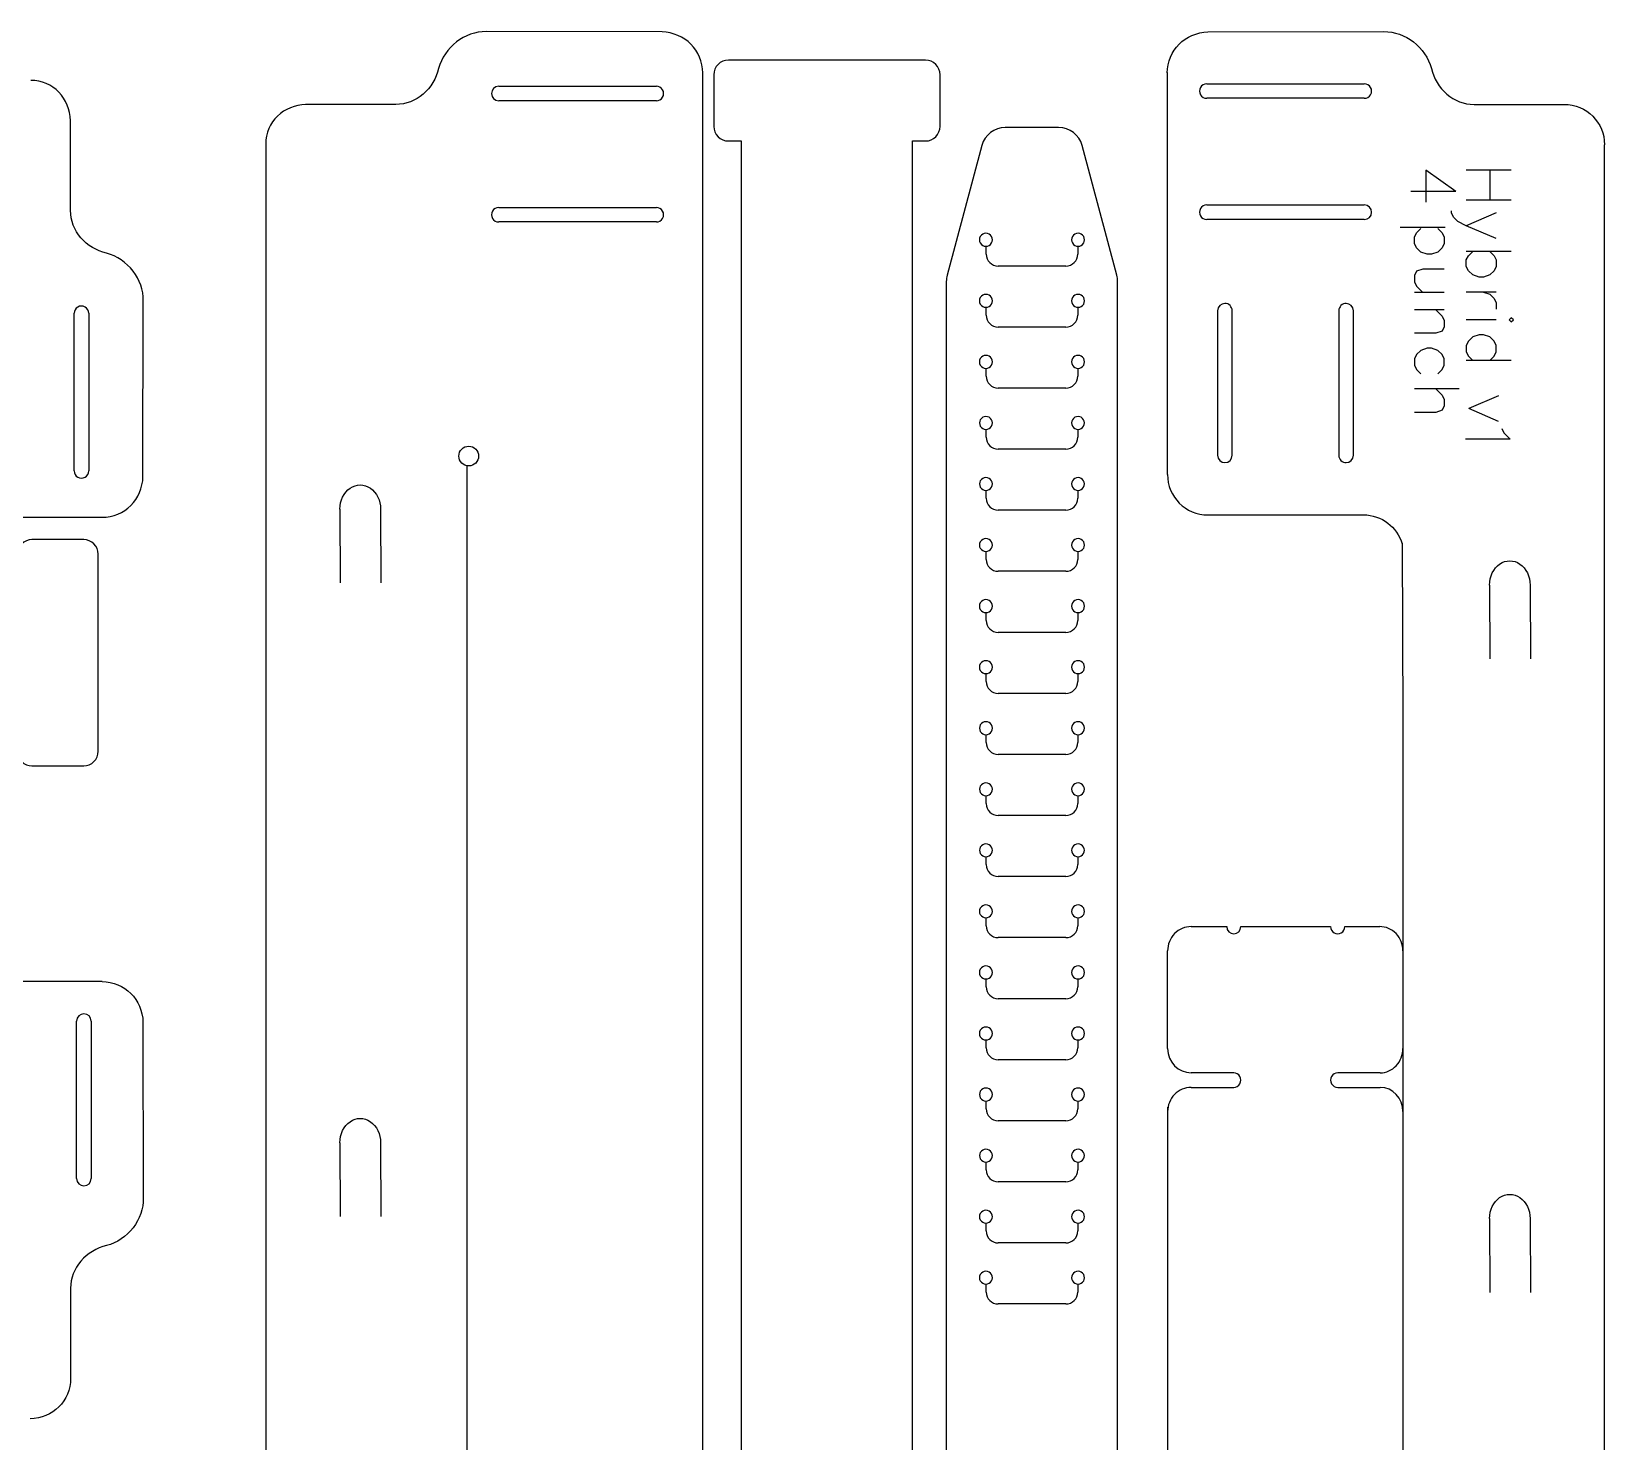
# Model space of a CAD drawing. Extents: x 6 to 576, y 64 to 1092.
# Drawn here: x 381.2 to 575.8, y 917 to 1091.6 of the extents above; entities that cross this region are included whole.
import ezdxf

# ---------------------------------------------------------------- set-up
doc = ezdxf.new("R2010")
doc.units = 0
doc.layers.add('Layer_1', color=7, linetype='CONTINUOUS')

msp = doc.modelspace()

# ---------------------------------------------------------------- linework, layer by layer
at = {"layer": 'Layer_1', "color": 7}
for p, q in [((459.20189, 1091.489465), (437.445176, 1091.533466)), ((526.746179, 1091.489465), (548.502893, 1091.533466)), ((491.806495, 1088.002045), (467.406514, 1088.002045)), ((464.245219, 835.585841), (464.245219, 1086.42751)), ((465.6065, 1086.202059), (465.6065, 1079.802052)), ((493.606508, 1079.802052), (493.606508, 1086.202059)), ((521.681578, 1086.459948), (521.681578, 1036.724181)), ((426.27259, 1082.529192), (415.083122, 1082.526546)), ((559.67548, 1082.529192), (570.864947, 1082.526546)), ((386.020045, 1069.396995), (386.0174, 1080.586463)), ((508.272944, 1079.674708), (501.676908, 1079.674708)), ((410.167931, 1077.621806), (410.167931, 912.912067)), ((467.406514, 1078.002039), (469.006502, 1078.002039)), ((469.006502, 1078.002039), (469.006502, 735.415597)), ((490.206506, 735.415597), (490.206506, 1078.002039)), ((490.206506, 1078.002039), (491.806495, 1078.002039)), ((498.779112, 1077.451176), (494.477146, 1061.395969)), ((515.47268, 1061.395969), (511.170714, 1077.451176)), ((575.814481, 1069.025705), (575.814481, 1077.532404)), ((575.814481, 881.077612), (575.814481, 1069.025705)), ((494.374911, 1060.619523), (494.374911, 718.033054)), ((515.574915, 718.033054), (515.574915, 1060.619523)), ((394.980319, 1036.467694), (395.024319, 1058.224408)), ((435.290992, 1040.223243), (435.290992, 1040.223243)), ((435.112266, 787.659243), (435.112266, 1037.845486)), ((526.738083, 1031.723477), (545.971624, 1031.723477)), ((139.076716, 1031.424366), (389.918363, 1031.424366)), ((387.647524, 1028.662116), (381.247518, 1028.662116)), ((550.758916, 1028.209784), (550.870146, 1006.330436)), ((389.447511, 1002.462121), (389.447511, 1026.862102)), ((550.870146, 1006.330436), (550.870146, 756.144193)), ((381.247518, 1000.662108), (387.647524, 1000.662108)), ((524.681106, 980.769304), (529.064829, 980.769304)), ((530.818302, 980.769304), (541.923737, 980.769304)), ((543.676258, 980.770257), (547.99439, 980.770257)), ((521.758624, 965.66702), (521.758624, 977.76885)), ((389.950801, 973.988007), (340.215035, 973.988007)), ((394.980319, 968.923406), (395.024319, 947.166692)), ((529.941578, 962.666592), (524.681106, 962.666592)), ((548.060959, 962.666592), (542.800461, 962.666592)), ((524.681106, 960.866314), (529.941578, 960.866314)), ((542.800461, 960.866314), (548.060959, 960.866314)), ((521.737193, 958.403837), (521.737193, 707.562168)), ((386.020045, 935.994105), (386.0174, 924.804638))]:
    msp.add_line(p, q, dxfattribs=at)
at = {"layer": 'Layer_1', "color": 1}
for p, q in [((439.000371, 1084.774499), (458.500374, 1084.774499)), ((526.592165, 1085.080119), (546.092168, 1085.080119)), ((458.500374, 1082.974486), (439.000371, 1082.974486)), ((546.092168, 1083.280106), (526.592165, 1083.280106)), ((439.000371, 1069.774503), (458.500374, 1069.774503)), ((526.592165, 1070.080123), (546.092168, 1070.080123)), ((458.500374, 1067.974489), (439.000371, 1067.974489)), ((546.092168, 1068.28011), (526.592165, 1068.28011)), ((499.274915, 1064.974723), (499.274915, 1064.974723)), ((499.302987, 1064.002432), (499.287641, 1064.974829)), ((510.662238, 1064.974829), (510.646892, 1064.002432)), ((510.674911, 1064.974723), (510.674911, 1064.974723)), ((509.147022, 1062.526189), (500.802804, 1062.526189)), ((499.274915, 1057.417747), (499.274915, 1057.417747)), ((499.302987, 1056.445456), (499.287641, 1057.417853)), ((510.662238, 1057.417853), (510.646892, 1056.445456)), ((510.674911, 1057.417747), (510.674911, 1057.417747)), ((527.942175, 1056.993223), (527.942175, 1039.093208)), ((528.842155, 1057.893229), (528.842155, 1057.893229)), ((529.742162, 1039.093208), (529.742162, 1056.993223)), ((542.942171, 1056.993223), (542.942171, 1039.093208)), ((543.842205, 1057.893229), (543.842205, 1057.893229)), ((544.742185, 1039.093208), (544.742185, 1056.993223)), ((386.465339, 1037.169211), (386.465339, 1056.669214)), ((388.265353, 1056.669214), (388.265353, 1037.169211)), ((509.147022, 1054.969213), (500.802804, 1054.969213)), ((499.274915, 1049.86077), (499.274915, 1049.86077)), ((499.302987, 1048.88848), (499.287641, 1049.86085)), ((510.662238, 1049.86085), (510.646892, 1048.88848)), ((510.674911, 1049.86077), (510.674911, 1049.86077)), ((509.147022, 1047.412237), (500.802804, 1047.412237)), ((499.274915, 1042.303768), (499.274915, 1042.303768)), ((499.302987, 1041.331477), (499.287641, 1042.303874)), ((510.662238, 1042.303874), (510.646892, 1041.331477)), ((510.674911, 1042.303768), (510.674911, 1042.303768)), ((509.147022, 1039.855261), (500.802804, 1039.855261)), ((528.842155, 1038.193228), (528.842155, 1038.193228)), ((543.842205, 1038.193228), (543.842205, 1038.193228)), ((499.274915, 1034.746791), (499.274915, 1034.746791)), ((499.302987, 1033.774501), (499.287641, 1034.746897)), ((510.662238, 1034.746897), (510.646892, 1033.774501)), ((510.674911, 1034.746791), (510.674911, 1034.746791)), ((419.348602, 1032.426184), (419.395354, 1023.301472)), ((424.378305, 1032.425787), (424.401853, 1023.300467)), ((509.147022, 1032.298258), (500.802804, 1032.298258)), ((499.274915, 1027.189815), (499.274915, 1027.189815)), ((499.302987, 1026.217524), (499.287641, 1027.189921)), ((510.662238, 1027.189921), (510.646892, 1026.217524)), ((510.674911, 1027.189815), (510.674911, 1027.189815)), ((509.147022, 1024.741282), (500.802804, 1024.741282)), ((561.580639, 1023.030645), (561.627417, 1013.905933)), ((566.610341, 1023.030248), (566.633889, 1013.904927)), ((499.274915, 1019.632839), (499.274915, 1019.632839)), ((499.302987, 1018.660548), (499.287641, 1019.632945)), ((510.662238, 1019.632945), (510.646892, 1018.660548)), ((510.674911, 1019.632839), (510.674911, 1019.632839)), ((509.147022, 1017.184305), (500.802804, 1017.184305)), ((499.274915, 1012.075863), (499.274915, 1012.075863)), ((499.302987, 1011.103572), (499.287641, 1012.075942)), ((510.662238, 1012.075942), (510.646892, 1011.103572)), ((510.674911, 1012.075863), (510.674911, 1012.075863)), ((509.147022, 1009.627329), (500.802804, 1009.627329)), ((499.274915, 1004.51886), (499.274915, 1004.51886)), ((499.302987, 1003.546569), (499.287641, 1004.518966)), ((510.662238, 1004.518966), (510.646892, 1003.546569)), ((510.674911, 1004.51886), (510.674911, 1004.51886)), ((509.147022, 1002.070353), (500.802804, 1002.070353)), ((499.274915, 996.961884), (499.274915, 996.961884)), ((499.302987, 995.989593), (499.287641, 996.96199)), ((510.662238, 996.96199), (510.646892, 995.989593)), ((510.674911, 996.961884), (510.674911, 996.961884)), ((509.147022, 994.513377), (500.802804, 994.513377)), ((499.274915, 989.404908), (499.274915, 989.404908)), ((499.302987, 988.432617), (499.287641, 989.405013)), ((510.662238, 989.405013), (510.646892, 988.432617)), ((510.674911, 989.404908), (510.674911, 989.404908)), ((509.147022, 986.956374), (500.802804, 986.956374)), ((499.274915, 981.847931), (499.274915, 981.847931)), ((499.302987, 980.87564), (499.287641, 981.848037)), ((510.662238, 981.848037), (510.646892, 980.87564)), ((510.674911, 981.847931), (510.674911, 981.847931)), ((509.147022, 979.399398), (500.802804, 979.399398)), ((499.274915, 974.290955), (499.274915, 974.290955)), ((499.302987, 973.318664), (499.287641, 974.291061)), ((510.662238, 974.291061), (510.646892, 973.318664)), ((510.674911, 974.290955), (510.674911, 974.290955)), ((509.147022, 971.842421), (500.802804, 971.842421)), ((386.770986, 949.57739), (386.770986, 969.07742)), ((388.570973, 969.07742), (388.570973, 949.577416)), ((499.274915, 966.733979), (499.274915, 966.733979)), ((499.302987, 965.761688), (499.287641, 966.734058)), ((510.662238, 966.734058), (510.646892, 965.761688)), ((510.674911, 966.733979), (510.674911, 966.733979)), ((509.147022, 964.285445), (500.802804, 964.285445)), ((499.274915, 959.176976), (499.274915, 959.176976)), ((499.302987, 958.204685), (499.287641, 959.177082)), ((510.662238, 959.177082), (510.646892, 958.204685)), ((510.674911, 959.176976), (510.674911, 959.176976)), ((509.147022, 956.728469), (500.802804, 956.728469)), ((419.348602, 954.013685), (419.395354, 944.888973)), ((424.378305, 954.013315), (424.401853, 944.887968)), ((499.274915, 951.62), (499.274915, 951.62)), ((499.302987, 950.647709), (499.287641, 951.620106)), ((510.662238, 951.620106), (510.646892, 950.647709)), ((510.674911, 951.62), (510.674911, 951.62)), ((509.147022, 949.171466), (500.802804, 949.171466)), ((499.274915, 944.063024), (499.274915, 944.063024)), ((499.302987, 943.090733), (499.287641, 944.063129)), ((510.662238, 944.063129), (510.646892, 943.090733)), ((510.674911, 944.063024), (510.674911, 944.063024)), ((561.580639, 944.618146), (561.62739, 935.493434)), ((566.610341, 944.617749), (566.633889, 935.492429)), ((509.147022, 941.61449), (500.802804, 941.61449)), ((499.274915, 936.506047), (499.274915, 936.506047)), ((499.302987, 935.533756), (499.287641, 936.506153)), ((510.662238, 936.506153), (510.646892, 935.533756)), ((510.674911, 936.506047), (510.674911, 936.506047)), ((509.147022, 934.057514), (500.802804, 934.057514))]:
    msp.add_line(p, q, dxfattribs=at)
at = {"layer": 'Layer_1', "color": 5}
for p, q in [((557.39964, 1071.752475), (553.695473, 1074.398308)), ((553.695473, 1074.398308), (553.695473, 1070.429558)), ((564.268752, 1074.383544), (558.712502, 1074.383544)), ((561.622919, 1074.383544), (561.622919, 1070.679378)), ((557.39964, 1071.752475), (551.84339, 1071.752475)), ((564.268752, 1070.679378), (558.712502, 1070.679378)), ((556.860419, 1069.091878), (556.860419, 1069.356461)), ((557.125002, 1068.562711), (556.860419, 1069.091878)), ((557.654169, 1068.033544), (557.125002, 1068.562711)), ((562.416669, 1069.091878), (558.712502, 1067.504378)), ((556.103737, 1067.278371), (550.547487, 1067.278371)), ((552.28834, 1066.10878), (552.552923, 1066.637947)), ((552.552923, 1066.637947), (553.08209, 1067.167113)), ((555.198756, 1067.167113), (555.727923, 1066.637947)), ((555.727923, 1066.637947), (555.992506, 1066.10878)), ((558.712502, 1067.504378), (557.654169, 1068.033544)), ((562.416669, 1065.916878), (558.712502, 1067.504378)), ((552.28834, 1065.31503), (552.28834, 1066.10878)), ((552.552923, 1064.785863), (552.28834, 1065.31503)), ((553.08209, 1064.256697), (552.552923, 1064.785863)), ((555.727923, 1064.785863), (555.198756, 1064.256697)), ((555.992506, 1065.31503), (555.727923, 1064.785863)), ((555.992506, 1066.10878), (555.992506, 1065.31503)), ((553.87584, 1063.992113), (553.08209, 1064.256697)), ((554.405006, 1063.992113), (553.87584, 1063.992113)), ((555.198756, 1064.256697), (554.405006, 1063.992113)), ((564.268752, 1064.329378), (558.712502, 1064.329378)), ((558.712502, 1063.271044), (558.977086, 1063.800211)), ((558.712502, 1062.477294), (558.712502, 1063.271044)), ((558.977086, 1063.800211), (559.506252, 1064.329378)), ((561.622919, 1064.329378), (562.152086, 1063.800211)), ((562.152086, 1063.800211), (562.416669, 1063.271044)), ((562.416669, 1063.271044), (562.416669, 1062.477294)), ((552.552923, 1061.875447), (552.28834, 1061.34628)), ((552.28834, 1061.34628), (552.28834, 1060.55253)), ((553.346673, 1062.14003), (552.552923, 1061.875447)), ((555.992506, 1062.14003), (553.346673, 1062.14003)), ((558.977086, 1061.948128), (558.712502, 1062.477294)), ((559.506252, 1061.418961), (558.977086, 1061.948128)), ((560.300002, 1061.154378), (559.506252, 1061.418961)), ((560.829169, 1061.154378), (560.300002, 1061.154378)), ((561.622919, 1061.418961), (560.829169, 1061.154378)), ((562.152086, 1061.948128), (561.622919, 1061.418961)), ((562.416669, 1062.477294), (562.152086, 1061.948128)), ((552.28834, 1060.55253), (552.552923, 1060.023363)), ((555.992506, 1059.229613), (552.28834, 1059.229613)), ((552.552923, 1060.023363), (553.346673, 1059.229613)), ((562.416669, 1059.302294), (558.712502, 1059.302294)), ((560.829169, 1059.302294), (561.622919, 1059.037711)), ((561.622919, 1059.037711), (562.152086, 1058.508544)), ((555.992506, 1057.112947), (552.28834, 1057.112947)), ((554.934173, 1057.112947), (555.727923, 1056.319197)), ((562.152086, 1058.508544), (562.416669, 1057.979378)), ((562.416669, 1057.979378), (562.416669, 1057.185628)), ((555.727923, 1056.319197), (555.992506, 1055.79003)), ((555.992506, 1054.99628), (555.727923, 1054.467113)), ((555.992506, 1055.79003), (555.992506, 1054.99628)), ((562.416669, 1055.862711), (558.712502, 1055.862711)), ((564.268752, 1056.127294), (564.004169, 1055.862711)), ((564.004169, 1055.862711), (564.268752, 1055.598128)), ((564.533336, 1055.862711), (564.268752, 1056.127294)), ((564.268752, 1055.598128), (564.533336, 1055.862711)), ((554.934173, 1054.20253), (552.28834, 1054.20253)), ((555.727923, 1054.467113), (554.934173, 1054.20253)), ((558.977086, 1053.216878), (558.712502, 1052.687711)), ((559.506252, 1053.746044), (558.977086, 1053.216878)), ((560.300002, 1054.010628), (559.506252, 1053.746044)), ((560.829169, 1054.010628), (560.300002, 1054.010628)), ((561.622919, 1053.746044), (560.829169, 1054.010628)), ((562.152086, 1053.216878), (561.622919, 1053.746044)), ((562.416669, 1052.687711), (562.152086, 1053.216878)), ((552.552923, 1051.556697), (552.28834, 1051.02753)), ((552.28834, 1051.02753), (552.28834, 1050.23378)), ((553.08209, 1052.085863), (552.552923, 1051.556697)), ((553.87584, 1052.350447), (553.08209, 1052.085863)), ((554.405006, 1052.350447), (553.87584, 1052.350447)), ((555.198756, 1052.085863), (554.405006, 1052.350447)), ((555.727923, 1051.556697), (555.198756, 1052.085863)), ((555.992506, 1051.02753), (555.727923, 1051.556697)), ((555.992506, 1050.23378), (555.992506, 1051.02753)), ((558.712502, 1052.687711), (558.712502, 1051.893961)), ((558.712502, 1051.893961), (558.977086, 1051.364794)), ((558.977086, 1051.364794), (559.506252, 1050.835628)), ((561.622919, 1050.835628), (562.152086, 1051.364794)), ((562.152086, 1051.364794), (562.416669, 1051.893961)), ((562.416669, 1051.893961), (562.416669, 1052.687711)), ((552.28834, 1050.23378), (552.552923, 1049.704613)), ((552.552923, 1049.704613), (553.08209, 1049.175447)), ((555.198756, 1049.175447), (555.727923, 1049.704613)), ((555.727923, 1049.704613), (555.992506, 1050.23378)), ((564.268752, 1050.835628), (558.712502, 1050.835628)), ((557.84459, 1047.323363), (552.28834, 1047.323363)), ((554.934173, 1047.323363), (555.727923, 1046.529613)), ((555.727923, 1046.529613), (555.992506, 1046.000447)), ((555.992506, 1045.206697), (555.727923, 1044.67753)), ((555.992506, 1046.000447), (555.992506, 1045.206697)), ((562.712076, 1046.459419), (559.00791, 1044.871919)), ((554.934173, 1044.412947), (552.28834, 1044.412947)), ((555.727923, 1044.67753), (554.934173, 1044.412947)), ((562.712076, 1043.284419), (559.00791, 1044.871919)), ((563.099162, 1042.422142), (563.363745, 1041.892976)), ((563.363745, 1041.892976), (564.157495, 1041.099226)), ((564.157495, 1041.099226), (558.601245, 1041.099226))]:
    msp.add_line(p, q, dxfattribs=at)
at = {"layer": 'Layer_1', "color": 7}
for points in [[(437.445176, 1091.533466), (434.8285, 1091.557014), (432.236827, 1089.632858), (431.557324, 1086.960037)], [(464.244769, 1086.42751), (464.244769, 1089.197512), (462.014544, 1091.427712), (459.20189, 1091.489465)], [(521.7033, 1086.42751), (521.7033, 1089.197512), (523.933526, 1091.427712), (526.746179, 1091.489465)], [(548.502893, 1091.533466), (551.119569, 1091.557014), (553.711242, 1089.632858), (554.390745, 1086.960037)], [(467.406514, 1088.002045), (466.929124, 1088.002049), (466.471286, 1087.81241), (466.133718, 1087.474847)], [(493.079291, 1087.474847), (492.741723, 1087.81241), (492.283884, 1088.002049), (491.806495, 1088.002045)], [(431.557324, 1086.960037), (430.998709, 1084.507349), (428.778908, 1082.497865), (426.27259, 1082.529192)], [(466.133718, 1087.474847), (465.79615, 1087.137284), (465.606504, 1086.679448), (465.6065, 1086.202059)], [(493.606508, 1086.202059), (493.606504, 1086.679448), (493.416859, 1087.137284), (493.079291, 1087.474847)], [(554.390745, 1086.960037), (554.94936, 1084.507349), (557.169161, 1082.497865), (559.67548, 1082.529192)], [(385.993719, 1080.500367), (385.993719, 1083.271243), (383.816966, 1085.501654), (381.11266, 1085.501654)], [(415.169218, 1082.502866), (412.398342, 1082.502866), (410.167931, 1080.326113), (410.167931, 1077.621806)], [(570.8142, 1082.53287), (573.584229, 1082.53287), (575.813925, 1080.3032), (575.813925, 1077.533171)], [(465.6065, 1079.802052), (465.606497, 1079.324658), (465.796139, 1078.866816), (466.133708, 1078.529247)], [(466.133708, 1078.529247), (466.471277, 1078.191678), (466.929119, 1078.002035), (467.406514, 1078.002039)], [(491.806495, 1078.002039), (492.283889, 1078.002035), (492.741731, 1078.191678), (493.0793, 1078.529247)], [(493.0793, 1078.529247), (493.416869, 1078.866816), (493.606511, 1079.324658), (493.606508, 1079.802052)], [(501.676882, 1079.674708), (500.319071, 1079.674706), (499.130544, 1078.76272), (498.779112, 1077.451176)], [(511.170714, 1077.451176), (510.819281, 1078.76272), (509.630755, 1079.674706), (508.272944, 1079.674708)], [(390.45089, 1064.112261), (387.998203, 1064.670875), (385.988719, 1066.890677), (386.020045, 1069.396995)], [(395.024319, 1058.224408), (395.047867, 1060.841085), (393.123711, 1063.432758), (390.45089, 1064.112261)], [(494.477146, 1061.395969), (494.409287, 1061.142732), (494.374916, 1060.881693), (494.374911, 1060.619523)], [(515.574915, 1060.619523), (515.57491, 1060.881693), (515.540539, 1061.142732), (515.47268, 1061.395969)], [(434.0674, 1038.999651), (434.067396, 1039.324169), (434.196309, 1039.635396), (434.425778, 1039.864865)], [(434.425778, 1039.864865), (434.655247, 1040.094334), (434.966474, 1040.223247), (435.290992, 1040.223243)], [(435.290992, 1040.223243), (435.966756, 1040.223236), (436.514565, 1039.675415), (436.514558, 1038.999651)], [(435.290992, 1037.776085), (434.615228, 1037.776078), (434.067407, 1038.323887), (434.0674, 1038.999651)], [(436.514558, 1038.999651), (436.51455, 1038.323898), (435.966745, 1037.776093), (435.290992, 1037.776085)], [(389.918363, 1031.424815), (392.688366, 1031.424815), (394.918565, 1033.655041), (394.980319, 1036.467694)], [(521.737828, 1036.723864), (521.737828, 1033.953835), (523.96808, 1031.723477), (526.738083, 1031.723477)], [(545.971624, 1031.728451), (548.248126, 1031.728451), (550.156724, 1030.221067), (550.765662, 1028.14676)], [(381.247518, 1028.662116), (380.770123, 1028.662119), (380.312281, 1028.472477), (379.974712, 1028.134908)], [(388.920312, 1028.134898), (388.582749, 1028.472466), (388.124914, 1028.662112), (387.647524, 1028.662116)], [(389.447511, 1026.862102), (389.447514, 1027.339492), (389.257875, 1027.79733), (388.920312, 1028.134898)], [(388.920312, 1001.189325), (389.257875, 1001.526893), (389.447514, 1001.984732), (389.447511, 1002.462121)], [(379.974712, 1001.189316), (380.312281, 1000.851747), (380.770123, 1000.662105), (381.247518, 1000.662108)], [(387.647524, 1000.662108), (388.124914, 1000.662112), (388.582749, 1000.851757), (388.920312, 1001.189325)], [(522.614599, 979.890494), (522.066527, 979.327799), (521.758624, 978.564621), (521.758624, 977.76885)], [(524.681106, 980.769304), (523.906016, 980.769306), (523.162671, 980.453188), (522.614599, 979.890494)], [(529.064829, 980.769304), (529.066824, 980.273629), (529.458767, 979.872888), (529.941565, 979.872888)], [(529.941565, 979.872888), (530.424363, 979.872888), (530.816306, 980.273629), (530.818302, 980.769304)], [(541.923744, 980.769304), (541.923744, 980.447717), (542.09085, 980.150558), (542.362115, 979.989764)], [(542.362115, 979.989764), (542.633381, 979.82897), (542.967593, 979.82897), (543.238859, 979.989764)], [(543.238859, 979.989764), (543.510124, 980.150558), (543.67723, 980.447717), (543.67723, 980.769304)], [(550.029976, 979.890888), (549.490105, 980.45394), (548.757883, 980.770259), (547.99439, 980.770257)], [(550.873136, 977.767898), (550.87314, 978.564173), (550.569846, 979.327836), (550.029976, 979.890888)], [(389.918363, 973.966285), (392.688366, 973.966285), (394.918565, 971.736059), (394.980319, 968.923406)], [(521.758624, 965.66702), (521.758637, 964.009923), (523.067074, 962.666589), (524.681106, 962.666592)], [(550.049761, 963.546476), (550.577862, 964.109518), (550.874543, 964.873167), (550.874539, 965.669428)], [(548.058552, 962.667121), (548.8054, 962.66712), (549.52166, 962.983434), (550.049761, 963.546476)], [(530.700863, 962.216523), (530.544247, 962.495027), (530.25481, 962.666592), (529.941578, 962.666592)], [(530.700863, 961.316384), (530.857478, 961.594888), (530.857478, 961.938019), (530.700863, 962.216523)], [(542.041176, 962.216523), (541.884561, 961.938019), (541.884561, 961.594888), (542.041176, 961.316384)], [(542.800461, 962.666592), (542.487229, 962.666592), (542.197792, 962.495027), (542.041176, 962.216523)], [(522.614599, 959.987503), (522.066527, 959.424809), (521.758624, 958.661631), (521.758624, 957.86586)], [(524.681106, 960.866314), (523.906016, 960.866316), (523.162671, 960.550198), (522.614599, 959.987503)], [(529.941578, 960.866314), (530.25481, 960.866314), (530.544247, 961.03788), (530.700863, 961.316384)], [(542.041176, 961.316384), (542.197792, 961.03788), (542.487229, 960.866314), (542.800461, 960.866314)], [(550.874539, 957.863479), (550.874535, 959.521595), (549.613775, 960.865761), (548.058552, 960.865759)], [(395.024319, 947.166692), (395.047867, 944.550016), (393.123711, 941.958343), (390.45089, 941.27884)], [(390.45089, 941.27884), (387.998203, 940.720225), (385.988719, 938.500424), (386.020045, 935.994105)], [(386.02375, 924.855385), (386.02375, 922.085356), (383.794079, 919.855659), (381.024051, 919.855659)]]:
    msp.add_open_spline(points, degree=3, dxfattribs=at)
at = {"layer": 'Layer_1', "color": 1}
for points in [[(439.000371, 1084.774499), (438.503311, 1084.774499), (438.100364, 1084.371552), (438.100364, 1083.874493)], [(459.279803, 1084.324496), (459.119032, 1084.602959), (458.821916, 1084.774499), (458.500374, 1084.774499)], [(459.279803, 1083.424489), (459.440574, 1083.702952), (459.440574, 1084.046033), (459.279803, 1084.324496)], [(525.812736, 1084.630116), (525.651966, 1084.351653), (525.651966, 1084.008572), (525.812736, 1083.730109)], [(526.592165, 1085.080119), (526.270624, 1085.080119), (525.973507, 1084.908579), (525.812736, 1084.630116)], [(546.871597, 1084.630116), (546.710826, 1084.908579), (546.41371, 1085.080119), (546.092168, 1085.080119)], [(546.871597, 1083.730109), (547.032368, 1084.008572), (547.032368, 1084.351653), (546.871597, 1084.630116)], [(438.100364, 1083.874493), (438.100364, 1083.377433), (438.503311, 1082.974486), (439.000371, 1082.974486)], [(458.500374, 1082.974486), (458.821916, 1082.974486), (459.119032, 1083.146026), (459.279803, 1083.424489)], [(525.812736, 1083.730109), (525.973507, 1083.451646), (526.270624, 1083.280106), (526.592165, 1083.280106)], [(546.092168, 1083.280106), (546.41371, 1083.280106), (546.710826, 1083.451646), (546.871597, 1083.730109)], [(438.220942, 1069.324499), (438.060171, 1069.046036), (438.060171, 1068.702956), (438.220942, 1068.424493)], [(439.000371, 1069.774503), (438.678829, 1069.774503), (438.381713, 1069.602962), (438.220942, 1069.324499)], [(459.279803, 1069.324499), (459.119032, 1069.602962), (458.821916, 1069.774503), (458.500374, 1069.774503)], [(459.279803, 1068.424493), (459.440574, 1068.702956), (459.440574, 1069.046036), (459.279803, 1069.324499)], [(525.812736, 1069.63012), (525.651965, 1069.351657), (525.651965, 1069.008576), (525.812736, 1068.730113)], [(526.592165, 1070.080123), (526.270624, 1070.080123), (525.973507, 1069.908583), (525.812736, 1069.63012)], [(525.812736, 1068.730113), (525.973507, 1068.45165), (526.270624, 1068.280109), (526.592165, 1068.28011)], [(546.992175, 1069.180116), (546.992175, 1069.677176), (546.589228, 1070.080123), (546.092168, 1070.080123)], [(546.092168, 1068.28011), (546.589228, 1068.28011), (546.992175, 1068.683056), (546.992175, 1069.180116)], [(438.220942, 1068.424493), (438.381713, 1068.14603), (438.678829, 1067.974489), (439.000371, 1067.974489)], [(458.500374, 1067.974489), (458.821916, 1067.974489), (459.119032, 1068.14603), (459.279803, 1068.424493)], [(498.579552, 1066.175598), (498.435967, 1065.92763), (498.435967, 1065.621805), (498.579552, 1065.373836)], [(499.274915, 1066.574711), (498.988377, 1066.575804), (498.723137, 1066.423566), (498.579552, 1066.175598)], [(498.579552, 1065.373836), (498.723137, 1065.125868), (498.988377, 1064.97363), (499.274915, 1064.974723)], [(499.970278, 1066.175598), (499.826693, 1066.423566), (499.561452, 1066.575804), (499.274915, 1066.574711)], [(499.274915, 1064.974723), (499.561452, 1064.97363), (499.826693, 1065.125868), (499.970278, 1065.373836)], [(499.970278, 1065.373836), (500.113863, 1065.621805), (500.113863, 1065.92763), (499.970278, 1066.175598)], [(509.979548, 1066.175598), (509.835963, 1065.92763), (509.835963, 1065.621805), (509.979548, 1065.373836)], [(510.674911, 1066.574711), (510.388374, 1066.575804), (510.123133, 1066.423566), (509.979548, 1066.175598)], [(509.979548, 1065.373836), (510.123133, 1065.125868), (510.388374, 1064.97363), (510.674911, 1064.974723)], [(511.370274, 1066.175598), (511.226689, 1066.423566), (510.961448, 1066.575804), (510.674911, 1066.574711)], [(510.674911, 1064.974723), (510.961448, 1064.97363), (511.226689, 1065.125868), (511.370274, 1065.373836)], [(511.370274, 1065.373836), (511.513859, 1065.621805), (511.513859, 1065.92763), (511.370274, 1066.175598)], [(499.302987, 1064.002432), (499.315961, 1063.183369), (499.983638, 1062.526186), (500.802804, 1062.526189)], [(509.147022, 1062.526189), (509.966188, 1062.526186), (510.633865, 1063.183369), (510.646839, 1064.002432)], [(499.274915, 1059.017735), (498.988377, 1059.018828), (498.723137, 1058.86659), (498.579552, 1058.618621)], [(499.970278, 1058.618621), (499.826693, 1058.86659), (499.561452, 1059.018828), (499.274915, 1059.017735)], [(510.674911, 1059.017735), (510.388374, 1059.018828), (510.123133, 1058.86659), (509.979548, 1058.618621)], [(511.370274, 1058.618621), (511.226689, 1058.86659), (510.961448, 1059.018828), (510.674911, 1059.017735)], [(386.915342, 1057.448643), (386.636879, 1057.287872), (386.465339, 1056.990755), (386.465339, 1056.669214)], [(387.815349, 1057.448643), (387.536886, 1057.609413), (387.193806, 1057.609413), (386.915342, 1057.448643)], [(388.265352, 1056.669214), (388.265352, 1056.990755), (388.093812, 1057.287872), (387.815349, 1057.448643)], [(498.579552, 1058.618621), (498.435967, 1058.370653), (498.435967, 1058.064828), (498.579552, 1057.81686)], [(498.579552, 1057.81686), (498.723137, 1057.568892), (498.988377, 1057.416654), (499.274915, 1057.417747)], [(499.274915, 1057.417747), (499.561452, 1057.416654), (499.826693, 1057.568892), (499.970278, 1057.81686)], [(499.970278, 1057.81686), (500.113863, 1058.064828), (500.113863, 1058.370653), (499.970278, 1058.618621)], [(509.979548, 1058.618621), (509.835963, 1058.370653), (509.835963, 1058.064828), (509.979548, 1057.81686)], [(509.979548, 1057.81686), (510.123133, 1057.568892), (510.388374, 1057.416654), (510.674911, 1057.417747)], [(510.674911, 1057.417747), (510.961448, 1057.416654), (511.226689, 1057.568892), (511.370274, 1057.81686)], [(511.370274, 1057.81686), (511.513859, 1058.064828), (511.513859, 1058.370653), (511.370274, 1058.618621)], [(528.842155, 1057.893229), (528.345104, 1057.893218), (527.942171, 1057.490274), (527.942175, 1056.993223)], [(529.478558, 1057.629625), (529.309774, 1057.79841), (529.080852, 1057.893231), (528.842155, 1057.893229)], [(529.742162, 1056.993223), (529.742164, 1057.23192), (529.647342, 1057.460841), (529.478558, 1057.629625)], [(543.205785, 1057.629635), (543.036995, 1057.46085), (542.94217, 1057.231924), (542.942171, 1056.993223)], [(543.842205, 1057.893229), (543.603503, 1057.893238), (543.374575, 1057.79842), (543.205785, 1057.629635)], [(544.742185, 1056.993223), (544.742188, 1057.490274), (544.339256, 1057.893218), (543.842205, 1057.893229)], [(499.302987, 1056.445456), (499.315961, 1055.626392), (499.983638, 1054.96921), (500.802804, 1054.969213)], [(509.147022, 1054.969213), (509.966188, 1054.96921), (510.633865, 1055.626392), (510.646839, 1056.445456)], [(498.579383, 1051.061704), (498.435753, 1050.813706), (498.435753, 1050.507823), (498.579383, 1050.259825)], [(499.274915, 1051.460759), (498.988329, 1051.461924), (498.723014, 1051.309702), (498.579383, 1051.061704)], [(499.970446, 1051.061704), (499.826816, 1051.309702), (499.5615, 1051.461924), (499.274915, 1051.460759)], [(499.970446, 1050.259825), (500.114076, 1050.507823), (500.114076, 1050.813706), (499.970446, 1051.061704)], [(509.97938, 1051.061704), (509.83575, 1050.813706), (509.83575, 1050.507823), (509.97938, 1050.259825)], [(510.674911, 1051.460759), (510.388326, 1051.461924), (510.12301, 1051.309702), (509.97938, 1051.061704)], [(511.370442, 1051.061704), (511.226812, 1051.309702), (510.961496, 1051.461924), (510.674911, 1051.460759)], [(511.370442, 1050.259825), (511.514073, 1050.507823), (511.514073, 1050.813706), (511.370442, 1051.061704)], [(498.579383, 1050.259825), (498.723014, 1050.011828), (498.988329, 1049.859605), (499.274915, 1049.86077)], [(499.274915, 1049.86077), (499.5615, 1049.859605), (499.826816, 1050.011828), (499.970446, 1050.259825)], [(509.97938, 1050.259825), (510.12301, 1050.011828), (510.388326, 1049.859605), (510.674911, 1049.86077)], [(510.674911, 1049.86077), (510.961496, 1049.859605), (511.226812, 1050.011828), (511.370442, 1050.259825)], [(499.302987, 1048.88848), (499.315961, 1048.069416), (499.983638, 1047.412234), (500.802804, 1047.412237)], [(509.147022, 1047.412237), (509.966188, 1047.412234), (510.633865, 1048.069416), (510.646839, 1048.88848)], [(498.582088, 1043.503779), (498.439181, 1043.256256), (498.439181, 1042.951295), (498.582088, 1042.703771)], [(499.274915, 1043.903783), (498.9891, 1043.903783), (498.724996, 1043.751302), (498.582088, 1043.503779)], [(499.967742, 1043.503779), (499.824834, 1043.751302), (499.56073, 1043.903783), (499.274915, 1043.903783)], [(499.967742, 1042.703771), (500.110649, 1042.951295), (500.110649, 1043.256256), (499.967742, 1043.503779)], [(509.982084, 1043.503779), (509.839177, 1043.256256), (509.839177, 1042.951295), (509.982084, 1042.703771)], [(510.674911, 1043.903783), (510.389096, 1043.903783), (510.124992, 1043.751302), (509.982084, 1043.503779)], [(511.367738, 1043.503779), (511.22483, 1043.751302), (510.960726, 1043.903783), (510.674911, 1043.903783)], [(511.367738, 1042.703771), (511.510645, 1042.951295), (511.510645, 1043.256256), (511.367738, 1043.503779)], [(498.582088, 1042.703771), (498.724996, 1042.456248), (498.9891, 1042.303768), (499.274915, 1042.303768)], [(499.274915, 1042.303768), (499.56073, 1042.303768), (499.824834, 1042.456248), (499.967742, 1042.703771)], [(499.302987, 1041.331477), (499.315975, 1040.512424), (499.983648, 1039.855258), (500.802804, 1039.855261)], [(509.147022, 1039.855261), (509.966178, 1039.855258), (510.63385, 1040.512424), (510.646839, 1041.331477)], [(509.982084, 1042.703771), (510.124992, 1042.456248), (510.389096, 1042.303768), (510.674911, 1042.303768)], [(510.674911, 1042.303768), (510.960726, 1042.303768), (511.22483, 1042.456248), (511.367738, 1042.703771)], [(527.942175, 1039.093208), (527.942186, 1038.596167), (528.345114, 1038.193238), (528.842155, 1038.193228)], [(528.842155, 1038.193228), (529.339206, 1038.193224), (529.742151, 1038.596157), (529.742162, 1039.093208)], [(542.942171, 1039.093208), (542.942177, 1038.854511), (543.037005, 1038.625592), (543.205794, 1038.456813)], [(543.205794, 1038.456813), (543.374583, 1038.288033), (543.603507, 1038.193219), (543.842205, 1038.193228)], [(543.842205, 1038.193228), (544.339245, 1038.193238), (544.742174, 1038.596167), (544.742185, 1039.093208)], [(386.465339, 1037.169211), (386.465339, 1036.847669), (386.636879, 1036.550553), (386.915343, 1036.389782)], [(386.915343, 1036.389782), (387.193806, 1036.229011), (387.536886, 1036.229011), (387.815349, 1036.389782)], [(387.815349, 1036.389782), (388.093812, 1036.550553), (388.265353, 1036.847669), (388.265353, 1037.169211)], [(420.606088, 1035.028229), (421.384201, 1035.564698), (422.342892, 1035.564698), (423.121032, 1035.028229)], [(498.582088, 1035.946803), (498.439181, 1035.699279), (498.439181, 1035.394318), (498.582088, 1035.146795)], [(499.274915, 1036.346806), (498.9891, 1036.346806), (498.724996, 1036.194326), (498.582088, 1035.946803)], [(499.967742, 1035.946803), (499.824834, 1036.194326), (499.56073, 1036.346806), (499.274915, 1036.346806)], [(499.967742, 1035.146795), (500.110649, 1035.394318), (500.110649, 1035.699279), (499.967742, 1035.946803)], [(509.982084, 1035.946803), (509.839177, 1035.699279), (509.839177, 1035.394318), (509.982084, 1035.146795)], [(510.674911, 1036.346806), (510.389096, 1036.346806), (510.124992, 1036.194326), (509.982084, 1035.946803)], [(511.367738, 1035.946803), (511.22483, 1036.194326), (510.960726, 1036.346806), (510.674911, 1036.346806)], [(511.367738, 1035.146795), (511.510645, 1035.394318), (511.510645, 1035.699279), (511.367738, 1035.946803)], [(419.348602, 1032.427507), (419.348602, 1033.500419), (419.827948, 1034.491786), (420.606088, 1035.028229)], [(423.121032, 1035.028229), (423.899145, 1034.491786), (424.378305, 1033.500366), (424.378305, 1032.427454)], [(498.582088, 1035.146795), (498.724996, 1034.899272), (498.9891, 1034.746791), (499.274915, 1034.746791)], [(499.274915, 1034.746791), (499.56073, 1034.746791), (499.824834, 1034.899272), (499.967742, 1035.146795)], [(499.302987, 1033.774501), (499.315961, 1032.955437), (499.983638, 1032.298255), (500.802804, 1032.298258)], [(509.147022, 1032.298258), (509.966188, 1032.298255), (510.633865, 1032.955437), (510.646839, 1033.774501)], [(509.982084, 1035.146795), (510.124992, 1034.899272), (510.389096, 1034.746791), (510.674911, 1034.746791)], [(510.674911, 1034.746791), (510.960726, 1034.746791), (511.22483, 1034.899272), (511.367738, 1035.146795)], [(498.579552, 1028.39069), (498.435967, 1028.142722), (498.435967, 1027.836897), (498.579552, 1027.588929)], [(499.274915, 1028.789804), (498.988377, 1028.790897), (498.723137, 1028.638658), (498.579552, 1028.39069)], [(499.970278, 1028.39069), (499.826693, 1028.638658), (499.561452, 1028.790897), (499.274915, 1028.789804)], [(499.970278, 1027.588929), (500.113863, 1027.836897), (500.113863, 1028.142722), (499.970278, 1028.39069)], [(509.979548, 1028.39069), (509.835963, 1028.142722), (509.835963, 1027.836897), (509.979548, 1027.588929)], [(510.674911, 1028.789804), (510.388374, 1028.790897), (510.123133, 1028.638658), (509.979548, 1028.39069)], [(511.370274, 1028.39069), (511.226689, 1028.638658), (510.961448, 1028.790897), (510.674911, 1028.789804)], [(511.370274, 1027.588929), (511.513859, 1027.836897), (511.513859, 1028.142722), (511.370274, 1028.39069)], [(498.579552, 1027.588929), (498.723137, 1027.340961), (498.988377, 1027.188722), (499.274915, 1027.189815)], [(499.274915, 1027.189815), (499.561452, 1027.188722), (499.826693, 1027.340961), (499.970278, 1027.588929)], [(499.302987, 1026.217524), (499.315961, 1025.398461), (499.983638, 1024.741279), (500.802804, 1024.741282)], [(509.147022, 1024.741282), (509.966188, 1024.741279), (510.633865, 1025.398461), (510.646839, 1026.217524)], [(509.979548, 1027.588929), (510.123133, 1027.340961), (510.388374, 1027.188722), (510.674911, 1027.189815)], [(510.674911, 1027.189815), (510.961448, 1027.188722), (511.226689, 1027.340961), (511.370274, 1027.588929)], [(562.838124, 1025.632689), (563.616263, 1026.169159), (564.574955, 1026.169159), (565.353068, 1025.632689)], [(561.580665, 1023.031968), (561.580665, 1024.104879), (562.060011, 1025.096247), (562.838124, 1025.632689)], [(565.353068, 1025.632689), (566.131207, 1025.096247), (566.610341, 1024.104826), (566.610341, 1023.031915)], [(498.579552, 1020.833714), (498.435967, 1020.585746), (498.435967, 1020.279921), (498.579552, 1020.031953)], [(499.274915, 1021.232827), (498.988377, 1021.23392), (498.723137, 1021.081682), (498.579552, 1020.833714)], [(498.579552, 1020.031953), (498.723137, 1019.783984), (498.988377, 1019.631746), (499.274915, 1019.632839)], [(499.970278, 1020.833714), (499.826693, 1021.081682), (499.561452, 1021.23392), (499.274915, 1021.232827)], [(499.274915, 1019.632839), (499.561452, 1019.631746), (499.826693, 1019.783984), (499.970278, 1020.031953)], [(499.970278, 1020.031953), (500.113863, 1020.279921), (500.113863, 1020.585746), (499.970278, 1020.833714)], [(509.979548, 1020.833714), (509.835963, 1020.585746), (509.835963, 1020.279921), (509.979548, 1020.031953)], [(510.674911, 1021.232827), (510.388374, 1021.23392), (510.123133, 1021.081682), (509.979548, 1020.833714)], [(509.979548, 1020.031953), (510.123133, 1019.783984), (510.388374, 1019.631746), (510.674911, 1019.632839)], [(511.370274, 1020.833714), (511.226689, 1021.081682), (510.961448, 1021.23392), (510.674911, 1021.232827)], [(510.674911, 1019.632839), (510.961448, 1019.631746), (511.226689, 1019.783984), (511.370274, 1020.031953)], [(511.370274, 1020.031953), (511.513859, 1020.279921), (511.513859, 1020.585746), (511.370274, 1020.833714)], [(499.302987, 1018.660548), (499.315961, 1017.841485), (499.983638, 1017.184303), (500.802804, 1017.184305)], [(509.147022, 1017.184305), (509.966188, 1017.184303), (510.633865, 1017.841485), (510.646839, 1018.660548)], [(498.579383, 1013.276796), (498.435753, 1013.028798), (498.435753, 1012.722916), (498.579383, 1012.474918)], [(499.274915, 1013.675851), (498.988329, 1013.677016), (498.723014, 1013.524794), (498.579383, 1013.276796)], [(498.579383, 1012.474918), (498.723014, 1012.22692), (498.988329, 1012.074697), (499.274915, 1012.075863)], [(499.970446, 1013.276796), (499.826816, 1013.524794), (499.5615, 1013.677016), (499.274915, 1013.675851)], [(499.274915, 1012.075863), (499.5615, 1012.074697), (499.826816, 1012.22692), (499.970446, 1012.474918)], [(499.970446, 1012.474918), (500.114076, 1012.722916), (500.114076, 1013.028798), (499.970446, 1013.276796)], [(509.97938, 1013.276796), (509.83575, 1013.028798), (509.83575, 1012.722916), (509.97938, 1012.474918)], [(510.674911, 1013.675851), (510.388326, 1013.677016), (510.12301, 1013.524794), (509.97938, 1013.276796)], [(509.97938, 1012.474918), (510.12301, 1012.22692), (510.388326, 1012.074697), (510.674911, 1012.075863)], [(511.370442, 1013.276796), (511.226812, 1013.524794), (510.961496, 1013.677016), (510.674911, 1013.675851)], [(510.674911, 1012.075863), (510.961496, 1012.074697), (511.226812, 1012.22692), (511.370442, 1012.474918)], [(511.370442, 1012.474918), (511.514073, 1012.722916), (511.514073, 1013.028798), (511.370442, 1013.276796)], [(499.302987, 1011.103572), (499.315961, 1010.284509), (499.983638, 1009.627326), (500.802804, 1009.627329)], [(509.147022, 1009.627329), (509.966188, 1009.627326), (510.633865, 1010.284509), (510.646839, 1011.103572)], [(498.582088, 1005.718871), (498.43918, 1005.471348), (498.43918, 1005.166387), (498.582088, 1004.918864)], [(499.274915, 1006.118875), (498.9891, 1006.118875), (498.724995, 1005.966394), (498.582088, 1005.718871)], [(498.582088, 1004.918864), (498.724995, 1004.67134), (498.9891, 1004.51886), (499.274915, 1004.51886)], [(499.967742, 1005.718871), (499.824834, 1005.966394), (499.56073, 1006.118875), (499.274915, 1006.118875)], [(499.274915, 1004.51886), (499.56073, 1004.51886), (499.824834, 1004.671341), (499.967742, 1004.918864)], [(499.967742, 1004.918864), (500.110649, 1005.166387), (500.110649, 1005.471348), (499.967742, 1005.718871)], [(509.982084, 1005.718871), (509.839176, 1005.471348), (509.839176, 1005.166387), (509.982084, 1004.918864)], [(510.674911, 1006.118875), (510.389096, 1006.118875), (510.124992, 1005.966394), (509.982084, 1005.718871)], [(509.982084, 1004.918864), (510.124992, 1004.67134), (510.389096, 1004.51886), (510.674911, 1004.51886)], [(511.367738, 1005.718871), (511.22483, 1005.966394), (510.960726, 1006.118875), (510.674911, 1006.118875)], [(510.674911, 1004.51886), (510.960726, 1004.51886), (511.22483, 1004.671341), (511.367738, 1004.918864)], [(511.367738, 1004.918864), (511.510645, 1005.166387), (511.510645, 1005.471348), (511.367738, 1005.718871)], [(499.302987, 1003.546569), (499.315975, 1002.727516), (499.983648, 1002.07035), (500.802804, 1002.070353)], [(509.147022, 1002.070353), (509.966178, 1002.07035), (510.63385, 1002.727516), (510.646839, 1003.546569)], [(499.274915, 998.561899), (498.9891, 998.561899), (498.724995, 998.409418), (498.582088, 998.161895)], [(499.967742, 998.161895), (499.824834, 998.409418), (499.56073, 998.561899), (499.274915, 998.561899)], [(510.674911, 998.561899), (510.389096, 998.561899), (510.124992, 998.409418), (509.982084, 998.161895)], [(511.367738, 998.161895), (511.22483, 998.409418), (510.960726, 998.561899), (510.674911, 998.561899)], [(498.582088, 998.161895), (498.43918, 997.914372), (498.43918, 997.609411), (498.582088, 997.361887)], [(498.582088, 997.361887), (498.724995, 997.114364), (498.9891, 996.961884), (499.274915, 996.961884)], [(499.274915, 996.961884), (499.56073, 996.961884), (499.824834, 997.114364), (499.967742, 997.361887)], [(499.967742, 997.361887), (500.110649, 997.609411), (500.110649, 997.914372), (499.967742, 998.161895)], [(509.982084, 998.161895), (509.839176, 997.914372), (509.839176, 997.609411), (509.982084, 997.361887)], [(509.982084, 997.361887), (510.124992, 997.114364), (510.389096, 996.961884), (510.674911, 996.961884)], [(510.674911, 996.961884), (510.960726, 996.961884), (511.22483, 997.114364), (511.367738, 997.361887)], [(511.367738, 997.361887), (511.510645, 997.609411), (511.510645, 997.914372), (511.367738, 998.161895)], [(499.302987, 995.989593), (499.315975, 995.17054), (499.983648, 994.513374), (500.802804, 994.513377)], [(509.147022, 994.513377), (509.966178, 994.513374), (510.63385, 995.17054), (510.646839, 995.989593)], [(499.274915, 991.004922), (498.9891, 991.004922), (498.724995, 990.852442), (498.582088, 990.604919)], [(499.967742, 990.604919), (499.824834, 990.852442), (499.56073, 991.004922), (499.274915, 991.004922)], [(510.674911, 991.004922), (510.389096, 991.004922), (510.124992, 990.852442), (509.982084, 990.604919)], [(511.367738, 990.604919), (511.22483, 990.852442), (510.960726, 991.004922), (510.674911, 991.004922)], [(498.582088, 990.604919), (498.43918, 990.357396), (498.43918, 990.052434), (498.582088, 989.804911)], [(498.582088, 989.804911), (498.724995, 989.557388), (498.9891, 989.404907), (499.274915, 989.404908)], [(499.274915, 989.404908), (499.56073, 989.404908), (499.824834, 989.557388), (499.967742, 989.804911)], [(499.967742, 989.804911), (500.110649, 990.052434), (500.110649, 990.357395), (499.967742, 990.604919)], [(509.982084, 990.604919), (509.839176, 990.357396), (509.839176, 990.052434), (509.982084, 989.804911)], [(509.982084, 989.804911), (510.124992, 989.557388), (510.389096, 989.404907), (510.674911, 989.404908)], [(510.674911, 989.404908), (510.960726, 989.404908), (511.22483, 989.557388), (511.367738, 989.804911)], [(511.367738, 989.804911), (511.510645, 990.052434), (511.510645, 990.357395), (511.367738, 990.604919)], [(499.302987, 988.432617), (499.315961, 987.613553), (499.983638, 986.956371), (500.802804, 986.956374)], [(509.147022, 986.956374), (509.966188, 986.956371), (510.633865, 987.613553), (510.646839, 988.432617)], [(498.579552, 983.048806), (498.435967, 982.800838), (498.435967, 982.495013), (498.579552, 982.247045)], [(499.274915, 983.44792), (498.988377, 983.449013), (498.723137, 983.296774), (498.579552, 983.048806)], [(499.970278, 983.048806), (499.826693, 983.296774), (499.561452, 983.449013), (499.274915, 983.44792)], [(499.970278, 982.247045), (500.113863, 982.495013), (500.113863, 982.800838), (499.970278, 983.048806)], [(509.979548, 983.048806), (509.835963, 982.800838), (509.835963, 982.495013), (509.979548, 982.247045)], [(510.674911, 983.44792), (510.388374, 983.449013), (510.123133, 983.296774), (509.979548, 983.048806)], [(511.370274, 983.048806), (511.226689, 983.296774), (510.961448, 983.449013), (510.674911, 983.44792)], [(511.370274, 982.247045), (511.513859, 982.495013), (511.513859, 982.800838), (511.370274, 983.048806)], [(498.579552, 982.247045), (498.723137, 981.999077), (498.988377, 981.846838), (499.274915, 981.847931)], [(499.274915, 981.847931), (499.561452, 981.846838), (499.826693, 981.999077), (499.970278, 982.247045)], [(509.979548, 982.247045), (510.123133, 981.999077), (510.388374, 981.846838), (510.674911, 981.847931)], [(510.674911, 981.847931), (510.961448, 981.846838), (511.226689, 981.999077), (511.370274, 982.247045)], [(499.302987, 980.87564), (499.315961, 980.056577), (499.983638, 979.399395), (500.802804, 979.399398)], [(509.147022, 979.399398), (509.966188, 979.399395), (510.633865, 980.056577), (510.646839, 980.87564)], [(498.579383, 975.491888), (498.435753, 975.243891), (498.435753, 974.938008), (498.579383, 974.69001)], [(499.274915, 975.890943), (498.988329, 975.892109), (498.723014, 975.739886), (498.579383, 975.491888)], [(499.970446, 975.491888), (499.826816, 975.739886), (499.5615, 975.892109), (499.274915, 975.890943)], [(499.970446, 974.69001), (500.114076, 974.938008), (500.114076, 975.243891), (499.970446, 975.491888)], [(509.97938, 975.491888), (509.83575, 975.243891), (509.83575, 974.938008), (509.97938, 974.69001)], [(510.674911, 975.890943), (510.388326, 975.892109), (510.12301, 975.739886), (509.97938, 975.491888)], [(511.370442, 975.491888), (511.226812, 975.739886), (510.961496, 975.892109), (510.674911, 975.890943)], [(511.370442, 974.69001), (511.514073, 974.938008), (511.514073, 975.243891), (511.370442, 975.491888)], [(498.579383, 974.69001), (498.723014, 974.442012), (498.988329, 974.28979), (499.274915, 974.290955)], [(499.274915, 974.290955), (499.5615, 974.28979), (499.826816, 974.442012), (499.970446, 974.69001)], [(499.302987, 973.318664), (499.315961, 972.499601), (499.983638, 971.842419), (500.802804, 971.842421)], [(509.147022, 971.842421), (509.966188, 971.842419), (510.633865, 972.499601), (510.646839, 973.318664)], [(509.97938, 974.69001), (510.12301, 974.442012), (510.388326, 974.28979), (510.674911, 974.290955)], [(510.674911, 974.290955), (510.961496, 974.28979), (511.226812, 974.442012), (511.370442, 974.69001)], [(387.670979, 969.973969), (387.17527, 969.973969), (386.772886, 969.573125), (386.770986, 969.07742)], [(388.570973, 969.07742), (388.569072, 969.573125), (388.166689, 969.973969), (387.670979, 969.973969)], [(498.579383, 967.934912), (498.435753, 967.686914), (498.435753, 967.381032), (498.579383, 967.133034)], [(499.274915, 968.333967), (498.988329, 968.335133), (498.723014, 968.18291), (498.579383, 967.934912)], [(499.970446, 967.934912), (499.826816, 968.18291), (499.5615, 968.335133), (499.274915, 968.333967)], [(499.970446, 967.133034), (500.114076, 967.381032), (500.114076, 967.686914), (499.970446, 967.934912)], [(509.97938, 967.934912), (509.83575, 967.686914), (509.83575, 967.381032), (509.97938, 967.133034)], [(510.674911, 968.333967), (510.388326, 968.335133), (510.12301, 968.18291), (509.97938, 967.934912)], [(511.370442, 967.934912), (511.226812, 968.18291), (510.961496, 968.335133), (510.674911, 968.333967)], [(511.370442, 967.133034), (511.514073, 967.381032), (511.514073, 967.686914), (511.370442, 967.934912)], [(498.579383, 967.133034), (498.723014, 966.885036), (498.988329, 966.732813), (499.274915, 966.733979)], [(499.274915, 966.733979), (499.5615, 966.732813), (499.826816, 966.885036), (499.970446, 967.133034)], [(499.302987, 965.761688), (499.315961, 964.942625), (499.983638, 964.285442), (500.802804, 964.285445)], [(509.147022, 964.285445), (509.966188, 964.285442), (510.633865, 964.942625), (510.646839, 965.761688)], [(509.97938, 967.133034), (510.12301, 966.885036), (510.388326, 966.732813), (510.674911, 966.733979)], [(510.674911, 966.733979), (510.961496, 966.732813), (511.226812, 966.885036), (511.370442, 967.133034)], [(498.582088, 960.376987), (498.439181, 960.129464), (498.439181, 959.824503), (498.582088, 959.57698)], [(499.274915, 960.776991), (498.9891, 960.776991), (498.724996, 960.62451), (498.582088, 960.376987)], [(498.582088, 959.57698), (498.724996, 959.329457), (498.9891, 959.176976), (499.274915, 959.176976)], [(499.967742, 960.376987), (499.824834, 960.62451), (499.56073, 960.776991), (499.274915, 960.776991)], [(499.274915, 959.176976), (499.56073, 959.176976), (499.824834, 959.329457), (499.967742, 959.57698)], [(499.967742, 959.57698), (500.110649, 959.824503), (500.110649, 960.129464), (499.967742, 960.376987)], [(509.982084, 960.376987), (509.839177, 960.129464), (509.839177, 959.824503), (509.982084, 959.57698)], [(510.674911, 960.776991), (510.389096, 960.776991), (510.124992, 960.62451), (509.982084, 960.376987)], [(509.982084, 959.57698), (510.124992, 959.329457), (510.389096, 959.176976), (510.674911, 959.176976)], [(511.367738, 960.376987), (511.22483, 960.62451), (510.960726, 960.776991), (510.674911, 960.776991)], [(510.674911, 959.176976), (510.960726, 959.176976), (511.22483, 959.329457), (511.367738, 959.57698)], [(511.367738, 959.57698), (511.510645, 959.824503), (511.510645, 960.129464), (511.367738, 960.376987)], [(499.302987, 958.204685), (499.315975, 957.385632), (499.983648, 956.728466), (500.802804, 956.728469)], [(509.147022, 956.728469), (509.966178, 956.728466), (510.63385, 957.385632), (510.646839, 958.204685)], [(419.348602, 954.015008), (419.348602, 955.08792), (419.827948, 956.079287), (420.606088, 956.615756)], [(420.606088, 956.615756), (421.384201, 957.152199), (422.342892, 957.152199), (423.121032, 956.615756)], [(423.121032, 956.615756), (423.899145, 956.079287), (424.378305, 955.087867), (424.378305, 954.014955)], [(498.582088, 952.820011), (498.43918, 952.572488), (498.43918, 952.267527), (498.582088, 952.020003)], [(499.274915, 953.220015), (498.9891, 953.220015), (498.724995, 953.067534), (498.582088, 952.820011)], [(498.582088, 952.020003), (498.724995, 951.77248), (498.9891, 951.62), (499.274915, 951.62)], [(499.967742, 952.820011), (499.824834, 953.067534), (499.56073, 953.220015), (499.274915, 953.220015)], [(499.274915, 951.62), (499.56073, 951.62), (499.824834, 951.77248), (499.967742, 952.020004)], [(499.967742, 952.020004), (500.110649, 952.267527), (500.110649, 952.572488), (499.967742, 952.820011)], [(509.982084, 952.820011), (509.839176, 952.572488), (509.839176, 952.267527), (509.982084, 952.020003)], [(510.674911, 953.220015), (510.389096, 953.220015), (510.124992, 953.067534), (509.982084, 952.820011)], [(509.982084, 952.020003), (510.124992, 951.77248), (510.389096, 951.62), (510.674911, 951.62)], [(511.367738, 952.820011), (511.22483, 953.067534), (510.960726, 953.220015), (510.674911, 953.220015)], [(510.674911, 951.62), (510.960726, 951.62), (511.22483, 951.77248), (511.367738, 952.020004)], [(511.367738, 952.020004), (511.510645, 952.267527), (511.510645, 952.572488), (511.367738, 952.820011)], [(499.302987, 950.647709), (499.315961, 949.828646), (499.983638, 949.171463), (500.802804, 949.171466)], [(509.147022, 949.171466), (509.966188, 949.171463), (510.633865, 949.828646), (510.646839, 950.647709)], [(386.770986, 949.57739), (386.772886, 949.081684), (387.17527, 948.680841), (387.670979, 948.680841)], [(387.670979, 948.680841), (388.166689, 948.680841), (388.569072, 949.081684), (388.570973, 949.57739)], [(561.580639, 944.619442), (561.580639, 945.692381), (562.059984, 946.683748), (562.838124, 947.220191)], [(562.838124, 947.220191), (563.616237, 947.75666), (564.574928, 947.75666), (565.353068, 947.220191)], [(565.353068, 947.220191), (566.131181, 946.683748), (566.610341, 945.692328), (566.610341, 944.619416)], [(498.579552, 945.263898), (498.435967, 945.01593), (498.435967, 944.710105), (498.579552, 944.462137)], [(499.274915, 945.663012), (498.988377, 945.664105), (498.723137, 945.511866), (498.579552, 945.263898)], [(498.579552, 944.462137), (498.723137, 944.214169), (498.988377, 944.06193), (499.274915, 944.063024)], [(499.970278, 945.263898), (499.826693, 945.511866), (499.561452, 945.664105), (499.274915, 945.663012)], [(499.274915, 944.063024), (499.561452, 944.06193), (499.826693, 944.214169), (499.970278, 944.462137)], [(499.970278, 944.462137), (500.113863, 944.710105), (500.113863, 945.01593), (499.970278, 945.263898)], [(509.979548, 945.263898), (509.835963, 945.01593), (509.835963, 944.710105), (509.979548, 944.462137)], [(510.674911, 945.663012), (510.388374, 945.664105), (510.123133, 945.511866), (509.979548, 945.263898)], [(509.979548, 944.462137), (510.123133, 944.214169), (510.388374, 944.06193), (510.674911, 944.063024)], [(511.370274, 945.263898), (511.226689, 945.511866), (510.961448, 945.664105), (510.674911, 945.663012)], [(510.674911, 944.063024), (510.961448, 944.06193), (511.226689, 944.214169), (511.370274, 944.462137)], [(511.370274, 944.462137), (511.513859, 944.710105), (511.513859, 945.01593), (511.370274, 945.263898)], [(499.302987, 943.090733), (499.315961, 942.271669), (499.983638, 941.614487), (500.802804, 941.61449)], [(509.147022, 941.61449), (509.966188, 941.614487), (510.633865, 942.271669), (510.646839, 943.090733)], [(498.579383, 937.706981), (498.435753, 937.458983), (498.435753, 937.1531), (498.579383, 936.905102)], [(499.274915, 938.106036), (498.988329, 938.107201), (498.723014, 937.954978), (498.579383, 937.706981)], [(498.579383, 936.905102), (498.723014, 936.657105), (498.988329, 936.504882), (499.274915, 936.506047)], [(499.970446, 937.706981), (499.826816, 937.954978), (499.5615, 938.107201), (499.274915, 938.106036)], [(499.274915, 936.506047), (499.5615, 936.504882), (499.826816, 936.657105), (499.970446, 936.905102)], [(499.970446, 936.905102), (500.114076, 937.1531), (500.114076, 937.458983), (499.970446, 937.706981)], [(509.97938, 937.706981), (509.83575, 937.458983), (509.83575, 937.1531), (509.97938, 936.905102)], [(510.674911, 938.106036), (510.388326, 938.107201), (510.12301, 937.954978), (509.97938, 937.706981)], [(509.97938, 936.905102), (510.12301, 936.657105), (510.388326, 936.504882), (510.674911, 936.506047)], [(511.370442, 937.706981), (511.226812, 937.954978), (510.961496, 938.107201), (510.674911, 938.106036)], [(510.674911, 936.506047), (510.961496, 936.504882), (511.226812, 936.657105), (511.370442, 936.905102)], [(511.370442, 936.905102), (511.514073, 937.1531), (511.514073, 937.458983), (511.370442, 937.706981)], [(499.302987, 935.533756), (499.315961, 934.714693), (499.983638, 934.057511), (500.802804, 934.057514)], [(509.147022, 934.057514), (509.966188, 934.057511), (510.633865, 934.714693), (510.646839, 935.533756)]]:
    msp.add_open_spline(points, degree=3, dxfattribs=at)

doc.saveas('drawing.dxf')
